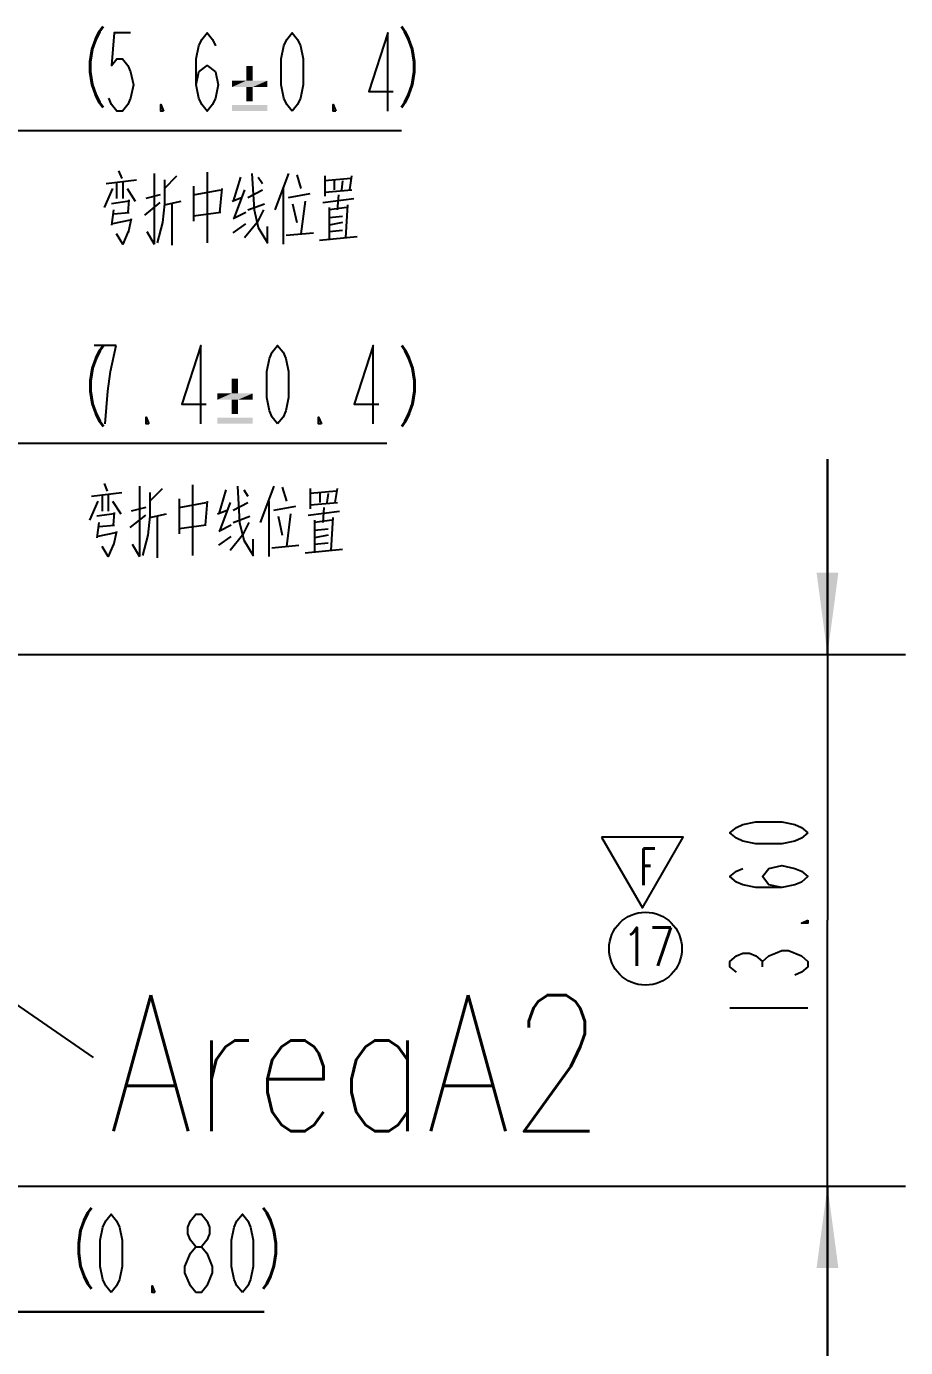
# Model space of a CAD drawing. Header units: millimetres. Extents: x 0 to 210, y 0 to 297.
# Drawn here: x 132.33 to 154.84, y 102.84 to 136.66 of the extents above; entities that cross this region are included whole.
import ezdxf
from ezdxf.enums import TextEntityAlignment as Align

# ---------------------------------------------------------------- set-up
doc = ezdxf.new("R2010")
doc.units = ezdxf.units.MM
doc.header["$LTSCALE"] = 19.36
doc.layers.get('0').update_dxf_attribs({"linetype": 'CONTINUOUS'})
doc.layers.add('備註', color=1, linetype='CONTINUOUS')
doc.styles.get("Standard").update_dxf_attribs({"font": 'SIMPLEX.SHX', "width": 0.56})
doc.dimstyles.new('DIMSTYLE_3', dxfattribs={"dimtxt": 2, "dimasz": 2.1, "dimexe": 2, "dimexo": 0.35, "dimgap": 0.5, "dimtad": 1, "dimzin": 0, "dimdsep": 46, "dimtxsty": 'Standard', "dimcen": 0.09, "dimazin": 0, "dimtp": 0.01, "dimtm": 0.01, "dimtfac": 1, "dimtofl": 0, "dimtmove": 0, "dimatfit": 3, "dimfxl": 0, "dimtolj": 1, "dimtzin": 0, "dimarcsym": 0})
doc.dimstyles.new('DIMSTYLE_5', dxfattribs={"dimtxt": 2, "dimasz": 2.1, "dimexe": 2, "dimexo": 0.35, "dimgap": 0.5, "dimtad": 1, "dimdec": 1, "dimzin": 0, "dimdsep": 46, "dimtxsty": 'Standard', "dimcen": 0.09, "dimazin": 0, "dimtol": 1, "dimtp": 0.4, "dimtm": 0.4, "dimtfac": 1, "dimtdec": 1, "dimtofl": 0, "dimtmove": 0, "dimatfit": 3, "dimfxl": 0, "dimtolj": 1, "dimtzin": 0, "dimarcsym": 0})

# ---------------------------------------------------------------- blocks, each defined once
blk = doc.blocks.new('_FILLED')
at = {"color": 0, "linetype": 'ByBlock'}
blk.add_solid([(0, 0), (-1, 0.133), (-1, -0.133)], dxfattribs=at)
blk = doc.blocks.new('*D255')
at = {"color": 2}
for p, q in [((152.84, 120.578), (152.84, 125.578)), ((152.84, 125.578), (152.84, 113.778)), ((131.176, 120.578), (154.84, 120.578)), ((152.84, 101.978), (152.84, 113.778)), ((131.176, 106.978), (154.84, 106.978)), ((152.84, 106.978), (152.84, 101.978))]:
    blk.add_line(p, q, dxfattribs=at)
at = {"color": 2, "xscale": 2.1, "yscale": 2.1, "zscale": 2.1}
for p, rotation in [((152.84, 120.578), 270), ((152.84, 106.978), 90)]:
    blk.add_blockref('_FILLED', p, dxfattribs=dict(at, rotation=rotation))
blk = doc.blocks.new('*D182121')
at = {"color": 2}
for p, q in [((126.178, 122.143), (126.178, 135.992)), ((131.826, 119.928), (131.826, 135.992)), ((126.178, 133.992), (129.002, 133.992)), ((131.826, 133.992), (129.002, 133.992)), ((129.002, 133.992), (141.931, 133.992))]:
    blk.add_line(p, q, dxfattribs=at)
at = {"color": 2, "xscale": 2.1, "yscale": 2.1, "zscale": 2.1, "rotation": 180}
blk.add_blockref('_FILLED', (126.178, 133.992), dxfattribs=at)
at = {"color": 2, "xscale": 2.1, "yscale": 2.1, "zscale": 2.1}
blk.add_blockref('_FILLED', (131.826, 133.992), dxfattribs=at)
blk = doc.blocks.new('*D192222')
at = {"color": 2}
for p, q in [((124.455, 122.143), (124.455, 127.99)), ((131.826, 119.928), (131.826, 127.99)), ((124.455, 125.99), (128.141, 125.99)), ((131.826, 125.99), (128.141, 125.99)), ((128.141, 125.99), (141.56, 125.99))]:
    blk.add_line(p, q, dxfattribs=at)
at = {"color": 2, "xscale": 2.1, "yscale": 2.1, "zscale": 2.1, "rotation": 180}
blk.add_blockref('_FILLED', (124.455, 125.99), dxfattribs=at)
at = {"color": 2, "xscale": 2.1, "yscale": 2.1, "zscale": 2.1}
blk.add_blockref('_FILLED', (131.826, 125.99), dxfattribs=at)
blk = doc.blocks.new('*D252828')
at = {"color": 2}
for p, q in [((125.775, 106.628), (125.775, 101.755)), ((126.575, 106.628), (126.575, 101.755)), ((125.775, 103.755), (120.775, 103.755)), ((120.775, 103.755), (126.175, 103.755)), ((138.417, 103.755), (126.175, 103.755)), ((126.575, 103.755), (138.417, 103.755))]:
    blk.add_line(p, q, dxfattribs=at)
at = {"color": 2, "xscale": 2.1, "yscale": 2.1, "zscale": 2.1}
blk.add_blockref('_FILLED', (125.775, 103.755), dxfattribs=at)
at = {"color": 2, "xscale": 2.1, "yscale": 2.1, "zscale": 2.1, "rotation": 180}
blk.add_blockref('_FILLED', (126.575, 103.755), dxfattribs=at)
blk = doc.blocks.new('*D313434')
at = {"color": 2}
for p, q in [((131.826, 107.628), (131.826, 94.843)), ((122.83, 106.628), (122.83, 94.843)), ((122.83, 96.843), (117.83, 96.843)), ((117.83, 96.843), (127.328, 96.843)), ((142.25, 96.843), (127.328, 96.843)), ((131.826, 96.843), (142.25, 96.843))]:
    blk.add_line(p, q, dxfattribs=at)
at = {"color": 2, "xscale": 2.1, "yscale": 2.1, "zscale": 2.1}
blk.add_blockref('_FILLED', (122.83, 96.843), dxfattribs=at)
at = {"color": 2, "xscale": 2.1, "yscale": 2.1, "zscale": 2.1, "rotation": 180}
blk.add_blockref('_FILLED', (131.826, 96.843), dxfattribs=at)

msp = doc.modelspace()

# ---------------------------------------------------------------- linework, layer by layer
at = {"color": 2}
for p, q in [((134.688, 132.96), (134.768, 132.766)), ((136.955, 132.928), (136.955, 131.121)), ((134.368, 132.637), (135.142, 132.734)), ((134.635, 132.67), (134.635, 132.25)), ((134.795, 132.67), (134.795, 132.25)), ((135.595, 132.895), (135.595, 131.089)), ((135.862, 132.508), (136.182, 132.831)), ((136.608, 132.573), (136.608, 131.67)), ((137.808, 132.799), (137.622, 132.186)), ((138.262, 132.799), (138.368, 132.637)), ((139.035, 132.895), (138.688, 131.96)), ((139.248, 132.863), (139.355, 132.508)), ((139.968, 132.831), (139.968, 132.315)), ((140.635, 132.766), (139.968, 132.702)), ((140.208, 132.702), (140.208, 132.476)), ((140.422, 132.702), (140.395, 132.476)), ((140.608, 132.476), (140.662, 132.831)), ((134.528, 132.508), (134.315, 132.024)), ((134.902, 132.508), (135.115, 132.186)), ((135.755, 132.347), (135.382, 132.25)), ((136.608, 132.347), (137.302, 132.476)), ((137.328, 132.508), (137.275, 131.895)), ((137.595, 132.186), (137.835, 132.283)), ((137.915, 132.476), (137.648, 131.766)), ((137.995, 132.283), (138.368, 132.476)), ((138.902, 132.508), (138.902, 131.089)), ((139.035, 132.283), (139.595, 132.379)), ((139.915, 132.154), (140.715, 132.25)), ((139.968, 132.412), (140.662, 132.476)), ((140.315, 132.347), (140.288, 131.96)), ((134.955, 132.186), (134.502, 132.121)), ((134.555, 131.96), (134.502, 131.573)), ((134.555, 131.863), (134.955, 131.895)), ((134.928, 131.895), (134.955, 132.218)), ((135.355, 131.831), (135.755, 132.154)), ((135.862, 132.089), (136.288, 132.186)), ((136.048, 132.121), (136.048, 131.057)), ((137.302, 131.895), (136.608, 131.799)), ((137.942, 131.895), (137.622, 131.734)), ((137.995, 131.96), (138.422, 132.121)), ((139.142, 132.121), (139.248, 131.637)), ((139.462, 132.186), (139.355, 131.347)), ((140.528, 132.024), (140.075, 131.96)), ((140.075, 132.024), (140.075, 131.186)), ((140.502, 131.25), (140.555, 132.089)), ((134.982, 131.702), (134.528, 131.605)), ((135.008, 131.734), (134.928, 131.379)), ((137.622, 131.379), (137.942, 131.605)), ((140.075, 131.766), (140.422, 131.799)), ((140.422, 131.637), (140.075, 131.573)), ((135.408, 131.412), (135.595, 131.089)), ((138.982, 131.315), (139.675, 131.379)), ((139.835, 131.186), (140.795, 131.283)), ((140.075, 131.412), (140.422, 131.444)), ((134.623, 128.49), (134.063, 128.49)), ((134.316, 124.958), (134.396, 124.764)), ((135.223, 124.893), (135.223, 123.087)), ((135.49, 124.506), (135.81, 124.829)), ((136.583, 124.925), (136.583, 123.119)), ((137.436, 124.796), (137.25, 124.183)), ((137.89, 124.796), (137.996, 124.635)), ((138.663, 124.893), (138.316, 123.958)), ((138.876, 124.861), (138.983, 124.506)), ((139.596, 124.829), (139.596, 124.312)), ((140.236, 124.474), (140.29, 124.829)), ((134.156, 124.506), (133.943, 124.022)), ((133.996, 124.635), (134.77, 124.732)), ((134.263, 124.667), (134.263, 124.248)), ((134.423, 124.667), (134.423, 124.248)), ((134.53, 124.506), (134.743, 124.183)), ((136.236, 124.57), (136.236, 123.667)), ((136.236, 124.345), (136.93, 124.474)), ((136.956, 124.506), (136.903, 123.893)), ((137.543, 124.474), (137.276, 123.764)), ((137.623, 124.28), (137.996, 124.474)), ((138.53, 124.506), (138.53, 123.087)), ((140.263, 124.764), (139.596, 124.699)), ((139.596, 124.409), (140.29, 124.474)), ((139.836, 124.699), (139.836, 124.474)), ((140.05, 124.699), (140.023, 124.474)), ((134.583, 124.183), (134.13, 124.119)), ((134.556, 123.893), (134.583, 124.216)), ((134.983, 123.829), (135.383, 124.151)), ((135.383, 124.345), (135.01, 124.248)), ((135.49, 124.087), (135.916, 124.183)), ((135.676, 124.119), (135.676, 123.054)), ((137.223, 124.183), (137.463, 124.28)), ((137.623, 123.958), (138.05, 124.119)), ((138.663, 124.28), (139.223, 124.377)), ((138.77, 124.119), (138.876, 123.635)), ((139.09, 124.183), (138.983, 123.345)), ((139.543, 124.151), (140.343, 124.248)), ((139.943, 124.345), (139.916, 123.958)), ((134.183, 123.958), (134.13, 123.57)), ((134.183, 123.861), (134.583, 123.893)), ((136.93, 123.893), (136.236, 123.796)), ((137.57, 123.893), (137.25, 123.732)), ((140.156, 124.022), (139.703, 123.958)), ((139.703, 124.022), (139.703, 123.183)), ((139.703, 123.764), (140.05, 123.796)), ((140.13, 123.248), (140.183, 124.087)), ((134.61, 123.699), (134.156, 123.603)), ((134.636, 123.732), (134.556, 123.377)), ((137.25, 123.377), (137.57, 123.603)), ((140.05, 123.635), (139.703, 123.57)), ((139.703, 123.409), (140.05, 123.441)), ((135.036, 123.409), (135.223, 123.087)), ((138.61, 123.312), (139.303, 123.377)), ((139.463, 123.183), (140.423, 123.28)), ((151.174, 112.588), (151.174, 112.728)), ((150.34, 111.538), (152.34, 111.538))]:
    msp.add_line(p, q, dxfattribs=at)
for points in [[(134.995, 136.492), (134.575, 136.492), (134.505, 135.659), (134.645, 135.826), (134.785, 135.826), (134.925, 135.659), (134.995, 135.492), (135.065, 135.159), (134.995, 134.826), (134.925, 134.659), (134.785, 134.492), (134.645, 134.492), (134.505, 134.659), (134.435, 134.826)], [(136.675, 135.159), (136.745, 135.492), (136.955, 135.659), (137.165, 135.492), (137.235, 135.159), (137.165, 134.826), (137.095, 134.659), (136.955, 134.492), (136.815, 134.659), (136.745, 134.826), (136.675, 135.159), (136.675, 135.826), (136.745, 136.159), (136.815, 136.326), (136.955, 136.492), (137.095, 136.326), (137.165, 136.159)], [(139.131, 134.492), (138.991, 134.659), (138.921, 134.826), (138.851, 135.159), (138.851, 135.826), (138.921, 136.159), (138.991, 136.326), (139.131, 136.492), (139.271, 136.326), (139.341, 136.159), (139.411, 135.826), (139.411, 135.159), (139.341, 134.826), (139.271, 134.659), (139.131, 134.492)], [(141.581, 134.492), (141.581, 136.492), (141.091, 134.992), (141.721, 134.992)], [(135.835, 134.492), (135.765, 134.492), (135.765, 134.659), (135.835, 134.492)], [(140.251, 134.492), (140.181, 134.492), (140.181, 134.659), (140.251, 134.492)], [(135.862, 132.734), (135.862, 132.121), (135.808, 131.637), (135.675, 131.121)], [(138.102, 132.895), (138.155, 131.96), (138.262, 131.508)], [(138.395, 131.96), (138.235, 131.637), (137.915, 131.25)], [(134.928, 131.412), (134.795, 131.089), (134.635, 131.347)], [(138.262, 131.508), (138.502, 131.121), (138.502, 131.541)], [(134.343, 126.49), (134.413, 127.323), (134.483, 127.823), (134.623, 128.49)], [(136.793, 126.49), (136.793, 128.49), (136.303, 126.99), (136.933, 126.99)], [(138.76, 126.49), (138.62, 126.656), (138.55, 126.823), (138.48, 127.156), (138.48, 127.823), (138.55, 128.156), (138.62, 128.323), (138.76, 128.49), (138.9, 128.323), (138.97, 128.156), (139.04, 127.823), (139.04, 127.156), (138.97, 126.823), (138.9, 126.656), (138.76, 126.49)], [(141.21, 126.49), (141.21, 128.49), (140.72, 126.99), (141.35, 126.99)], [(135.463, 126.49), (135.393, 126.49), (135.393, 126.656), (135.463, 126.49)], [(139.88, 126.49), (139.81, 126.49), (139.81, 126.656), (139.88, 126.49)], [(137.73, 124.893), (137.783, 123.958), (137.89, 123.506)], [(135.49, 124.732), (135.49, 124.119), (135.436, 123.635), (135.303, 123.119)], [(138.023, 123.958), (137.863, 123.635), (137.543, 123.248)], [(137.89, 123.506), (138.13, 123.119), (138.13, 123.538)], [(134.556, 123.409), (134.423, 123.087), (134.263, 123.345)], [(152.34, 116.018), (152.174, 115.878), (152.007, 115.808), (151.674, 115.738), (151.007, 115.738), (150.674, 115.808), (150.507, 115.878), (150.34, 116.018), (150.507, 116.158), (150.674, 116.228), (151.007, 116.298), (151.674, 116.298), (152.007, 116.228), (152.174, 116.158), (152.34, 116.018)], [(151.674, 114.618), (151.34, 114.688), (151.174, 114.898), (151.34, 115.108), (151.674, 115.178), (152.007, 115.108), (152.174, 115.038), (152.34, 114.898), (152.174, 114.758), (152.007, 114.688), (151.674, 114.618), (151.007, 114.618), (150.674, 114.688), (150.507, 114.758), (150.34, 114.898), (150.507, 115.038), (150.674, 115.108)], [(152.34, 113.778), (152.34, 113.708), (152.174, 113.708), (152.34, 113.778)], [(150.507, 112.448), (150.34, 112.588), (150.34, 112.728), (150.507, 112.868), (150.674, 112.938), (150.84, 112.938), (151.007, 112.868), (151.174, 112.728), (151.34, 112.868), (151.507, 112.938), (151.674, 113.008), (151.84, 113.008), (152.174, 112.868)], [(152.174, 112.868), (152.34, 112.728), (152.34, 112.588), (152.174, 112.448), (152.007, 112.378)], [(134.497, 104.255), (134.357, 104.421), (134.287, 104.588), (134.217, 104.921), (134.217, 105.588), (134.287, 105.921), (134.357, 106.088), (134.497, 106.255), (134.637, 106.088), (134.707, 105.921), (134.777, 105.588), (134.777, 104.921), (134.707, 104.588), (134.637, 104.421), (134.497, 104.255)], [(136.667, 105.421), (136.527, 105.588), (136.457, 105.755), (136.457, 105.921), (136.527, 106.088), (136.667, 106.255), (136.807, 106.255), (136.947, 106.088), (137.017, 105.921), (137.017, 105.755), (136.947, 105.588), (136.807, 105.421)], [(137.857, 104.255), (137.717, 104.421), (137.647, 104.588), (137.577, 104.921), (137.577, 105.588), (137.647, 105.921), (137.717, 106.088), (137.857, 106.255), (137.997, 106.088), (138.067, 105.921), (138.137, 105.588), (138.137, 104.921), (138.067, 104.588), (137.997, 104.421), (137.857, 104.255)], [(136.387, 104.755), (136.387, 104.921), (136.527, 105.255)], [(136.527, 105.255), (136.667, 105.421), (136.807, 105.421), (136.947, 105.255)], [(136.947, 105.255), (137.087, 104.921), (137.087, 104.755)], [(136.667, 104.255), (136.527, 104.421), (136.387, 104.755)], [(137.087, 104.755), (136.947, 104.421), (136.807, 104.255), (136.667, 104.255)], [(135.617, 104.255), (135.547, 104.255), (135.547, 104.421), (135.617, 104.255)]]:
    msp.add_lwpolyline(points, dxfattribs=at)
for points in [[(138.118, 135.647), (137.954, 135.269), (137.954, 135.647)], [(137.954, 135.269), (138.118, 135.647), (138.118, 135.269)], [(138.118, 135.269), (138.496, 135.269), (137.587, 135.105)], [(137.954, 135.269), (138.118, 135.269), (137.587, 135.105)], [(137.954, 135.269), (137.587, 135.105), (137.587, 135.269)], [(137.954, 135.105), (137.587, 135.105), (138.496, 135.269)], [(138.118, 135.105), (137.954, 135.105), (138.496, 135.269)], [(138.118, 135.105), (138.496, 135.269), (138.496, 135.105)], [(138.118, 135.105), (137.954, 134.737), (137.954, 135.105)], [(137.954, 134.737), (138.118, 135.105), (138.118, 134.737)], [(138.496, 134.646), (137.587, 134.492), (137.587, 134.646)], [(137.587, 134.492), (138.496, 134.646), (138.496, 134.492)], [(137.746, 127.645), (137.583, 127.266), (137.583, 127.645)], [(137.583, 127.266), (137.746, 127.645), (137.746, 127.266)], [(137.746, 127.266), (138.124, 127.266), (137.215, 127.103)], [(137.583, 127.266), (137.746, 127.266), (137.215, 127.103)], [(137.583, 127.266), (137.215, 127.103), (137.215, 127.266)], [(137.583, 127.103), (137.215, 127.103), (138.124, 127.266)], [(137.746, 127.103), (137.583, 127.103), (138.124, 127.266)], [(137.746, 127.103), (138.124, 127.266), (138.124, 127.103)], [(137.746, 127.103), (137.583, 126.735), (137.583, 127.103)], [(137.583, 126.735), (137.746, 127.103), (137.746, 126.735)], [(138.124, 126.643), (137.215, 126.49), (137.215, 126.643)], [(137.215, 126.49), (138.124, 126.643), (138.124, 126.49)]]:
    msp.add_solid(points, dxfattribs=at)
at = {"layer": '備註'}
msp.add_line((129.283, 113.545), (134.032, 110.271), dxfattribs=at)
msp.add_lwpolyline([(147.056, 115.908), (148.1, 114.1), (149.144, 115.908)], close=True, dxfattribs=at)
msp.add_circle((148.18, 113.052), 0.933, dxfattribs=at)

# ---------------------------------------------------------------- texts
at = {"layer": '備註', "width": 0.8}
for s, height, p in [('(         )', 1.3608, (138.108, 135.719)), ('(         )', 1.3608, (138.116, 127.551)), ('17', 0.9798, (148.26, 113.101)), ('AreaA2', 3.4836, (140.771, 110.123)), ('(     )', 1.3608, (136.189, 105.479))]:
    msp.add_text(s, height=height, dxfattribs=at).set_placement(p, align=Align.MIDDLE_CENTER)
at = {"layer": '備註', "insert": (148.037, 115.613), "char_height": 0.933, "width": 1.61001, "attachment_point": 1}
msp.add_mtext('F', dxfattribs=at)

# ---------------------------------------------------------------- dimensions: what is measured, and where the dimension line sits
at = {"color": 2}
dim = msp.add_linear_dim(base=(131.826, 133.992), p1=(126.178, 121.793), p2=(131.826, 119.578), text='<>\\P弯折中线位置', dimstyle='DIMSTYLE_5', dxfattribs=at)
dim.commit()
dim.dimension.update_dxf_attribs({"geometry": '*D182121', "text_midpoint": (134.155, 133.992), "dimtype": 160})
dim = msp.add_linear_dim(base=(124.455, 125.99), p1=(131.826, 119.578), p2=(124.455, 121.793), angle=180, text='<>\\P弯折中线位置', dimstyle='DIMSTYLE_5', dxfattribs=at)
dim.commit()
dim.dimension.update_dxf_attribs({"geometry": '*D192222', "text_midpoint": (133.783, 125.99), "dimtype": 160})
for base, p1, p2, angle, picture, middle in [((152.84, 120.578), (130.826, 106.978), (130.826, 120.578), 90, '*D255', (152.84, 110.978)), ((122.83, 96.843), (131.826, 107.978), (122.83, 106.978), 180, '*D313434', (137.77, 96.843)), ((125.775, 103.755), (126.575, 106.978), (125.775, 106.978), 180, '*D252828', (133.937, 103.755))]:
    dim = msp.add_linear_dim(base=base, p1=p1, p2=p2, angle=angle, dimstyle='DIMSTYLE_3', dxfattribs=at)
    dim.commit()
    dim.dimension.update_dxf_attribs({"geometry": picture, "text_midpoint": middle, "dimtype": 160})

doc.saveas('drawing.dxf')
